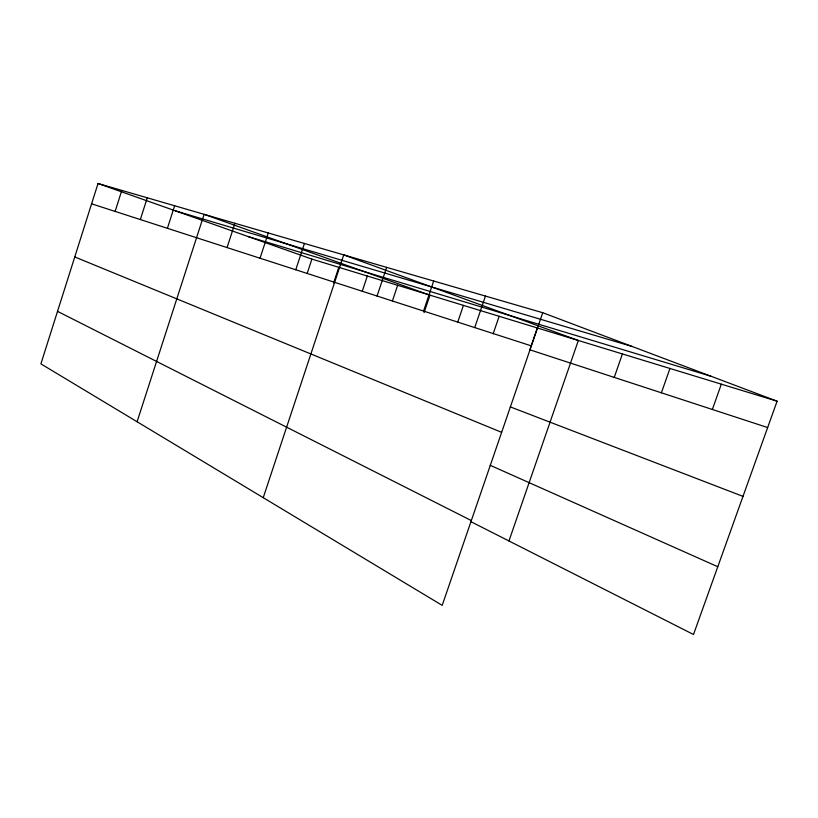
<?xml version="1.0" encoding="UTF-8"?>
<svg xmlns="http://www.w3.org/2000/svg" width="818" height="818" viewBox="0 0 818 818"><rect width="100%" height="100%" fill="white"/><g stroke="black" fill="none" stroke-linecap="round" stroke-linejoin="round"><path stroke-width="1.23" d="M542.743 312.721L98.027 183.498L40.9 363.867L442.19 605.371L542.743 312.721L777.1 401.198L693.5 634.502L470.8 521.628M115.123 211.422L121.81 190.41M140.328 219.561L147.281 197.813M167.404 228.304L174.643 205.758M137.087 421.751L204.111 214.326L429.971 295.165L424.082 312.629M227.056 247.578L234.95 223.283M260.032 258.232L268.294 232.977M295.768 269.776L304.429 243.478M307.282 273.14L311.903 259.101L777.1 401.198M333.601 282.967L338.795 267.312M263.243 497.671L343.724 254.899L578.336 340.482L508.949 540.964M362.282 291.147L367.323 276.024M377.057 296.034L386.638 267.363M392.435 300.881L397.65 285.298M423.55 311.055L433.673 281.034M457.712 322.21L463.417 305.38M474.737 327.589L485.452 296.075M493.131 333.887L499.133 316.29M537.344 327.967L529.849 349.797L767.662 427.558M614.236 377.395L622.416 353.949M661.384 392.804L669.942 368.468M712.355 409.47L721.333 384.174M175.512 210.891L632.15 346.484M247.905 236.484L710.944 376.229M91.596 203.815L531.352 345.881M98.027 183.498L311.903 259.101M510.238 406.863L743 496.383M74.765 256.944L501.639 432.344M490.166 465.289L717.785 566.741M57.526 311.361L471.332 520.565"/></g></svg>
